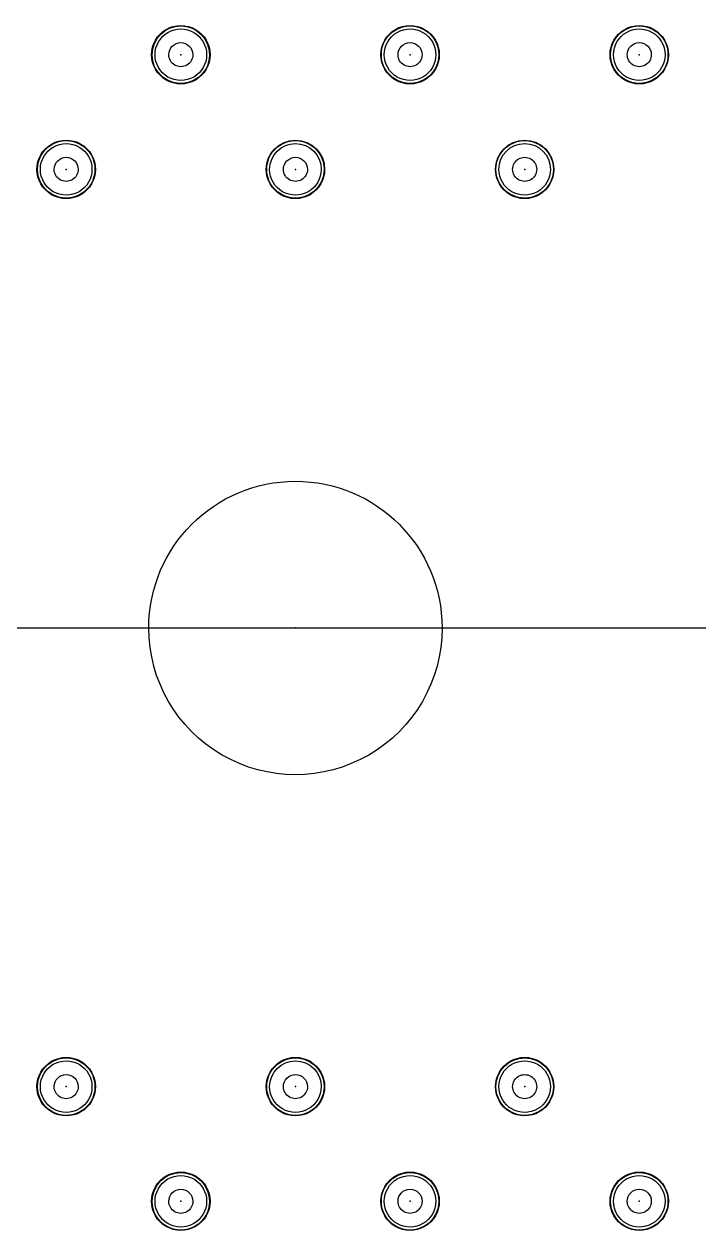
# Model space of a CAD drawing. Header units: millimetres. Extents: x 24815 to 37444, y -10619 to 6020.
# Drawn here: x 28082.54 to 28090.01, y 5863.36 to 5876.74 of the extents above; entities that cross this region are included whole.
import ezdxf

# ---------------------------------------------------------------- set-up
doc = ezdxf.new("R2010")
doc.units = ezdxf.units.MM

# ---------------------------------------------------------------- blocks, each defined once
blk = doc.blocks.new('A$C3CC6408C')
at = {"color": 2}
blk.add_line((-99.224, -39.4), (-79.724, -39.4), dxfattribs=at)
blk.add_line((-99.224, -39.4), (-79.724, -39.4), dxfattribs=at)
at = {"color": 2, "extrusion": (0, 0, -1)}
for centre, major_axis, start_param, end_param in [((-90.744, -33.05), (-0.229, 0.229), 5.497787, 8.63938), ((-90.744, -33.05), (-0.229, 0.229), 5.497787, 8.63938), ((-90.744, -33.05), (0.225, 0.225), 3.926991, 7.068583), ((-90.744, -33.05), (0.225, 0.225), 3.926991, 7.068583), ((-90.744, -33.05), (-0.202, 0.202), 5.497787, 8.63938), ((-90.744, -33.05), (-0.202, 0.202), 5.497787, 8.63938), ((-90.744, -33.05), (-0.202, 0.202), 5.497787, 8.63938), ((-90.744, -33.05), (-0.202, 0.202), 5.497787, 8.63938), ((-90.744, -33.05), (-0.202, 0.202), 5.497787, 8.63938), ((-90.744, -33.05), (-0.202, 0.202), 5.497787, 8.63938), ((-90.744, -33.05), (-0.202, 0.202), 5.497787, 8.63938), ((-90.744, -33.05), (-0.202, 0.202), 5.497787, 8.63938), ((-90.744, -33.05), (-0.202, 0.202), 5.497787, 8.63938), ((-90.744, -33.05), (-0.202, 0.202), 5.497787, 8.63938), ((-90.744, -33.05), (-0.202, 0.202), 5.497787, 8.63938), ((-88.204, -33.05), (-0.229, 0.229), 5.497787, 8.63938), ((-88.204, -33.05), (-0.229, 0.229), 5.497787, 8.63938), ((-88.204, -33.05), (-0.225, 0.225), 5.497787, 8.63938), ((-88.204, -33.05), (-0.225, 0.225), 5.497787, 8.63938), ((-88.204, -33.05), (-0.202, 0.202), 5.497787, 8.63938), ((-88.204, -33.05), (-0.202, 0.202), 5.497787, 8.63938), ((-88.204, -33.05), (-0.202, 0.202), 5.497787, 8.63938), ((-88.204, -33.05), (-0.202, 0.202), 5.497787, 8.63938), ((-88.204, -33.05), (-0.202, 0.202), 5.497787, 8.63938), ((-88.204, -33.05), (-0.202, 0.202), 5.497787, 8.63938), ((-88.204, -33.05), (-0.202, 0.202), 5.497787, 8.63938), ((-88.204, -33.05), (-0.202, 0.202), 5.497787, 8.63938), ((-88.204, -33.05), (-0.202, 0.202), 5.497787, 8.63938), ((-88.204, -33.05), (-0.202, 0.202), 5.497787, 8.63938), ((-88.204, -33.05), (-0.202, 0.202), 5.497787, 8.63938), ((-85.664, -33.05), (-0.229, 0.229), 5.497787, 8.63938), ((-85.664, -33.05), (-0.229, 0.229), 5.497787, 8.63938), ((-85.664, -33.05), (-0.225, 0.225), 5.497787, 8.63938), ((-85.664, -33.05), (-0.225, 0.225), 5.497787, 8.63938), ((-85.664, -33.05), (-0.202, 0.202), 5.497787, 8.63938), ((-85.664, -33.05), (-0.202, 0.202), 5.497787, 8.63938), ((-85.664, -33.05), (-0.202, 0.202), 5.497787, 8.63938), ((-85.664, -33.05), (-0.202, 0.202), 5.497787, 8.63938), ((-85.664, -33.05), (-0.202, 0.202), 5.497787, 8.63938), ((-85.664, -33.05), (-0.202, 0.202), 5.497787, 8.63938), ((-85.664, -33.05), (-0.202, 0.202), 5.497787, 8.63938), ((-85.664, -33.05), (-0.202, 0.202), 5.497787, 8.63938), ((-85.664, -33.05), (-0.202, 0.202), 5.497787, 8.63938), ((-85.664, -33.05), (-0.202, 0.202), 5.497787, 8.63938), ((-85.664, -33.05), (-0.202, 0.202), 5.497787, 8.63938), ((-90.744, -33.05), (0.0943, 0.0943), 3.926991, 7.068583), ((-90.744, -33.05), (0.0943, 0.0943), 3.926991, 7.068583), ((-88.204, -33.05), (0.0943, 0.0943), 3.926991, 7.068583), ((-88.204, -33.05), (0.0943, 0.0943), 3.926991, 7.068583), ((-85.664, -33.05), (0.0943, 0.0943), 3.926991, 7.068583), ((-85.664, -33.05), (0.0943, 0.0943), 3.926991, 7.068583), ((-90.744, -33.05), (0.229, 0.229), 0.785398, 3.926991), ((-90.744, -33.05), (0.229, 0.229), 0.785398, 3.926991), ((-90.744, -33.05), (-0.225, 0.225), 2.356194, 5.497787), ((-90.744, -33.05), (-0.225, 0.225), 2.356194, 5.497787), ((-90.744, -33.05), (-0.202, 0.202), 2.356194, 5.497787), ((-90.744, -33.05), (-0.202, 0.202), 2.356194, 5.497787), ((-90.744, -33.05), (-0.202, 0.202), 2.356194, 5.497787), ((-90.744, -33.05), (-0.202, 0.202), 2.356194, 5.497787), ((-90.744, -33.05), (-0.202, 0.202), 2.356194, 5.497787), ((-90.744, -33.05), (-0.202, 0.202), 2.356194, 5.497787), ((-90.744, -33.05), (-0.202, 0.202), 2.356194, 5.497787), ((-90.744, -33.05), (-0.202, 0.202), 2.356194, 5.497787), ((-90.744, -33.05), (-0.202, 0.202), 2.356194, 5.497787), ((-90.744, -33.05), (-0.202, 0.202), 2.356194, 5.497787), ((-90.744, -33.05), (-0.202, 0.202), 2.356194, 5.497787), ((-90.744, -33.05), (0.0943, 0.0943), 0.785398, 3.926991), ((-90.744, -33.05), (0.0943, 0.0943), 0.785398, 3.926991), ((-88.204, -33.05), (0.229, 0.229), 0.785398, 3.926991), ((-88.204, -33.05), (0.229, 0.229), 0.785398, 3.926991), ((-88.204, -33.05), (-0.225, 0.225), 2.356194, 5.497787), ((-88.204, -33.05), (-0.225, 0.225), 2.356194, 5.497787), ((-88.204, -33.05), (-0.202, 0.202), 2.356194, 5.497787), ((-88.204, -33.05), (-0.202, 0.202), 2.356194, 5.497787), ((-88.204, -33.05), (-0.202, 0.202), 2.356194, 5.497787), ((-88.204, -33.05), (-0.202, 0.202), 2.356194, 5.497787), ((-88.204, -33.05), (-0.202, 0.202), 2.356194, 5.497787), ((-88.204, -33.05), (-0.202, 0.202), 2.356194, 5.497787), ((-88.204, -33.05), (-0.202, 0.202), 2.356194, 5.497787), ((-88.204, -33.05), (-0.202, 0.202), 2.356194, 5.497787), ((-88.204, -33.05), (-0.202, 0.202), 2.356194, 5.497787), ((-88.204, -33.05), (-0.202, 0.202), 2.356194, 5.497787), ((-88.204, -33.05), (-0.202, 0.202), 2.356194, 5.497787), ((-88.204, -33.05), (0.0943, 0.0943), 0.785398, 3.926991), ((-88.204, -33.05), (0.0943, 0.0943), 0.785398, 3.926991), ((-85.664, -33.05), (0.229, 0.229), 0.785398, 3.926991), ((-85.664, -33.05), (0.229, 0.229), 0.785398, 3.926991), ((-85.664, -33.05), (0.225, 0.225), 0.785398, 3.926991), ((-85.664, -33.05), (0.225, 0.225), 0.785398, 3.926991), ((-85.664, -33.05), (0.202, 0.202), 0.785398, 3.926991), ((-85.664, -33.05), (0.202, 0.202), 0.785398, 3.926991), ((-85.664, -33.05), (0.202, 0.202), 0.785398, 3.926991), ((-85.664, -33.05), (0.202, 0.202), 0.785398, 3.926991), ((-85.664, -33.05), (0.202, 0.202), 0.785398, 3.926991), ((-85.664, -33.05), (0.202, 0.202), 0.785398, 3.926991), ((-85.664, -33.05), (0.202, 0.202), 0.785398, 3.926991), ((-85.664, -33.05), (0.202, 0.202), 0.785398, 3.926991), ((-85.664, -33.05), (0.202, 0.202), 0.785398, 3.926991), ((-85.664, -33.05), (0.202, 0.202), 0.785398, 3.926991), ((-85.664, -33.05), (0.202, 0.202), 0.785398, 3.926991), ((-85.664, -33.05), (0.0943, 0.0943), 0.785398, 3.926991), ((-85.664, -33.05), (0.0943, 0.0943), 0.785398, 3.926991), ((-92.014, -34.32), (-0.229, 0.229), 5.497787, 8.63938), ((-92.014, -34.32), (-0.229, 0.229), 5.497787, 8.63938), ((-92.014, -34.32), (-0.225, 0.225), 5.497787, 8.63938), ((-92.014, -34.32), (-0.225, 0.225), 5.497787, 8.63938), ((-92.014, -34.32), (-0.202, 0.202), 5.497787, 8.63938), ((-92.014, -34.32), (-0.202, 0.202), 5.497787, 8.63938), ((-92.014, -34.32), (-0.202, 0.202), 5.497787, 8.63938), ((-92.014, -34.32), (-0.202, 0.202), 5.497787, 8.63938), ((-92.014, -34.32), (-0.202, 0.202), 5.497787, 8.63938), ((-92.014, -34.32), (-0.202, 0.202), 5.497787, 8.63938), ((-92.014, -34.32), (-0.202, 0.202), 5.497787, 8.63938), ((-92.014, -34.32), (-0.202, 0.202), 5.497787, 8.63938), ((-92.014, -34.32), (-0.202, 0.202), 5.497787, 8.63938), ((-92.014, -34.32), (-0.202, 0.202), 5.497787, 8.63938), ((-92.014, -34.32), (-0.202, 0.202), 5.497787, 8.63938), ((-89.474, -34.32), (0.229, 0.229), 3.926991, 7.068583), ((-89.474, -34.32), (0.229, 0.229), 3.926991, 7.068583), ((-89.474, -34.32), (-0.225, 0.225), 5.497787, 8.63938), ((-89.474, -34.32), (-0.225, 0.225), 5.497787, 8.63938), ((-89.474, -34.32), (0.202, 0.202), 3.926991, 7.068583), ((-89.474, -34.32), (0.202, 0.202), 3.926991, 7.068583), ((-89.474, -34.32), (0.202, 0.202), 3.926991, 7.068583), ((-89.474, -34.32), (0.202, 0.202), 3.926991, 7.068583), ((-89.474, -34.32), (0.202, 0.202), 3.926991, 7.068583), ((-89.474, -34.32), (0.202, 0.202), 3.926991, 7.068583), ((-89.474, -34.32), (0.202, 0.202), 3.926991, 7.068583), ((-89.474, -34.32), (0.202, 0.202), 3.926991, 7.068583), ((-89.474, -34.32), (0.202, 0.202), 3.926991, 7.068583), ((-89.474, -34.32), (0.202, 0.202), 3.926991, 7.068583), ((-89.474, -34.32), (0.202, 0.202), 3.926991, 7.068583), ((-86.934, -34.32), (0.229, 0.229), 3.926991, 7.068583), ((-86.934, -34.32), (0.229, 0.229), 3.926991, 7.068583), ((-86.934, -34.32), (-0.225, 0.225), 5.497787, 8.63938), ((-86.934, -34.32), (-0.225, 0.225), 5.497787, 8.63938), ((-86.934, -34.32), (0.202, 0.202), 3.926991, 7.068583), ((-86.934, -34.32), (0.202, 0.202), 3.926991, 7.068583), ((-86.934, -34.32), (0.202, 0.202), 3.926991, 7.068583), ((-86.934, -34.32), (0.202, 0.202), 3.926991, 7.068583), ((-86.934, -34.32), (0.202, 0.202), 3.926991, 7.068583), ((-86.934, -34.32), (0.202, 0.202), 3.926991, 7.068583), ((-86.934, -34.32), (0.202, 0.202), 3.926991, 7.068583), ((-86.934, -34.32), (0.202, 0.202), 3.926991, 7.068583), ((-86.934, -34.32), (0.202, 0.202), 3.926991, 7.068583), ((-86.934, -34.32), (0.202, 0.202), 3.926991, 7.068583), ((-86.934, -34.32), (0.202, 0.202), 3.926991, 7.068583), ((-92.014, -34.32), (0.0943, 0.0943), 3.926991, 7.068583), ((-92.014, -34.32), (0.0943, 0.0943), 3.926991, 7.068583), ((-89.474, -34.32), (0.0943, 0.0943), 3.926991, 7.068583), ((-89.474, -34.32), (0.0943, 0.0943), 3.926991, 7.068583), ((-86.934, -34.32), (-0.0943, 0.0943), 5.497787, 8.63938), ((-86.934, -34.32), (-0.0943, 0.0943), 5.497787, 8.63938), ((-92.014, -34.32), (0.229, 0.229), 0.785398, 3.926991), ((-92.014, -34.32), (0.229, 0.229), 0.785398, 3.926991), ((-92.014, -34.32), (0.225, 0.225), 0.785398, 3.926991), ((-92.014, -34.32), (0.225, 0.225), 0.785398, 3.926991), ((-92.014, -34.32), (0.202, 0.202), 0.785398, 3.926991), ((-92.014, -34.32), (0.202, 0.202), 0.785398, 3.926991), ((-92.014, -34.32), (0.202, 0.202), 0.785398, 3.926991), ((-92.014, -34.32), (0.202, 0.202), 0.785398, 3.926991), ((-92.014, -34.32), (0.202, 0.202), 0.785398, 3.926991), ((-92.014, -34.32), (0.202, 0.202), 0.785398, 3.926991), ((-92.014, -34.32), (0.202, 0.202), 0.785398, 3.926991), ((-92.014, -34.32), (0.202, 0.202), 0.785398, 3.926991), ((-92.014, -34.32), (0.202, 0.202), 0.785398, 3.926991), ((-92.014, -34.32), (0.202, 0.202), 0.785398, 3.926991), ((-92.014, -34.32), (0.202, 0.202), 0.785398, 3.926991), ((-92.014, -34.32), (0.0943, 0.0943), 0.785398, 3.926991), ((-92.014, -34.32), (0.0943, 0.0943), 0.785398, 3.926991), ((-89.474, -34.32), (0.229, 0.229), 0.785398, 3.926991), ((-89.474, -34.32), (0.229, 0.229), 0.785398, 3.926991), ((-89.474, -34.32), (0.225, 0.225), 0.785398, 3.926991), ((-89.474, -34.32), (0.225, 0.225), 0.785398, 3.926991), ((-89.474, -34.32), (0.202, 0.202), 0.785398, 3.926991), ((-89.474, -34.32), (0.202, 0.202), 0.785398, 3.926991), ((-89.474, -34.32), (0.202, 0.202), 0.785398, 3.926991), ((-89.474, -34.32), (0.202, 0.202), 0.785398, 3.926991), ((-89.474, -34.32), (0.202, 0.202), 0.785398, 3.926991), ((-89.474, -34.32), (0.202, 0.202), 0.785398, 3.926991), ((-89.474, -34.32), (0.202, 0.202), 0.785398, 3.926991), ((-89.474, -34.32), (0.202, 0.202), 0.785398, 3.926991), ((-89.474, -34.32), (0.202, 0.202), 0.785398, 3.926991), ((-89.474, -34.32), (0.202, 0.202), 0.785398, 3.926991), ((-89.474, -34.32), (0.202, 0.202), 0.785398, 3.926991), ((-89.474, -34.32), (-0.0943, 0.0943), 2.356194, 5.497787), ((-89.474, -34.32), (-0.0943, 0.0943), 2.356194, 5.497787), ((-86.934, -34.32), (0.229, 0.229), 0.785398, 3.926991), ((-86.934, -34.32), (0.229, 0.229), 0.785398, 3.926991), ((-86.934, -34.32), (0.225, 0.225), 0.785398, 3.926991), ((-86.934, -34.32), (0.225, 0.225), 0.785398, 3.926991), ((-86.934, -34.32), (0.202, 0.202), 0.785398, 3.926991), ((-86.934, -34.32), (0.202, 0.202), 0.785398, 3.926991), ((-86.934, -34.32), (0.202, 0.202), 0.785398, 3.926991), ((-86.934, -34.32), (0.202, 0.202), 0.785398, 3.926991), ((-86.934, -34.32), (0.202, 0.202), 0.785398, 3.926991), ((-86.934, -34.32), (0.202, 0.202), 0.785398, 3.926991), ((-86.934, -34.32), (0.202, 0.202), 0.785398, 3.926991), ((-86.934, -34.32), (0.202, 0.202), 0.785398, 3.926991), ((-86.934, -34.32), (0.202, 0.202), 0.785398, 3.926991), ((-86.934, -34.32), (0.202, 0.202), 0.785398, 3.926991), ((-86.934, -34.32), (0.202, 0.202), 0.785398, 3.926991), ((-86.934, -34.32), (0.0943, 0.0943), 0.785398, 3.926991), ((-86.934, -34.32), (0.0943, 0.0943), 0.785398, 3.926991), ((-89.474, -39.4), (1.149, 1.149), 3.926991, 7.068583), ((-89.474, -39.4), (1.149, 1.149), 3.926991, 7.068583), ((-89.474, -39.4), (-1.149, 1.149), 2.356194, 5.497787), ((-89.474, -39.4), (-1.149, 1.149), 2.356194, 5.497787), ((-89.474, -44.48), (-0.229, 0.229), 5.497787, 8.63938), ((-89.474, -44.48), (-0.229, 0.229), 5.497787, 8.63938), ((-86.934, -44.48), (-0.229, 0.229), 5.497787, 8.63938), ((-86.934, -44.48), (-0.229, 0.229), 5.497787, 8.63938), ((-92.014, -44.48), (-0.229, 0.229), 5.497787, 8.63938), ((-92.014, -44.48), (-0.229, 0.229), 5.497787, 8.63938), ((-92.014, -44.48), (-0.225, 0.225), 5.497787, 8.63938), ((-92.014, -44.48), (-0.225, 0.225), 5.497787, 8.63938), ((-92.014, -44.48), (-0.202, 0.202), 5.497787, 8.63938), ((-92.014, -44.48), (-0.202, 0.202), 5.497787, 8.63938), ((-92.014, -44.48), (-0.202, 0.202), 5.497787, 8.63938), ((-92.014, -44.48), (-0.202, 0.202), 5.497787, 8.63938), ((-92.014, -44.48), (-0.202, 0.202), 5.497787, 8.63938), ((-92.014, -44.48), (-0.202, 0.202), 5.497787, 8.63938), ((-92.014, -44.48), (-0.202, 0.202), 5.497787, 8.63938), ((-92.014, -44.48), (-0.202, 0.202), 5.497787, 8.63938), ((-92.014, -44.48), (-0.202, 0.202), 5.497787, 8.63938), ((-92.014, -44.48), (-0.202, 0.202), 5.497787, 8.63938), ((-92.014, -44.48), (-0.202, 0.202), 5.497787, 8.63938), ((-89.474, -44.48), (-0.225, 0.225), 5.497787, 8.63938), ((-89.474, -44.48), (-0.225, 0.225), 5.497787, 8.63938), ((-89.474, -44.48), (0.202, 0.202), 3.926991, 7.068583), ((-89.474, -44.48), (0.202, 0.202), 3.926991, 7.068583), ((-89.474, -44.48), (0.202, 0.202), 3.926991, 7.068583), ((-89.474, -44.48), (0.202, 0.202), 3.926991, 7.068583), ((-89.474, -44.48), (0.202, 0.202), 3.926991, 7.068583), ((-89.474, -44.48), (0.202, 0.202), 3.926991, 7.068583), ((-89.474, -44.48), (0.202, 0.202), 3.926991, 7.068583), ((-89.474, -44.48), (0.202, 0.202), 3.926991, 7.068583), ((-89.474, -44.48), (0.202, 0.202), 3.926991, 7.068583), ((-89.474, -44.48), (0.202, 0.202), 3.926991, 7.068583), ((-89.474, -44.48), (0.202, 0.202), 3.926991, 7.068583), ((-86.934, -44.48), (0.225, 0.225), 3.926991, 7.068583), ((-86.934, -44.48), (0.225, 0.225), 3.926991, 7.068583), ((-86.934, -44.48), (-0.202, 0.202), 5.497787, 8.63938), ((-86.934, -44.48), (-0.202, 0.202), 5.497787, 8.63938), ((-86.934, -44.48), (-0.202, 0.202), 5.497787, 8.63938), ((-86.934, -44.48), (-0.202, 0.202), 5.497787, 8.63938), ((-86.934, -44.48), (-0.202, 0.202), 5.497787, 8.63938), ((-86.934, -44.48), (-0.202, 0.202), 5.497787, 8.63938), ((-86.934, -44.48), (-0.202, 0.202), 5.497787, 8.63938), ((-86.934, -44.48), (-0.202, 0.202), 5.497787, 8.63938), ((-86.934, -44.48), (-0.202, 0.202), 5.497787, 8.63938), ((-86.934, -44.48), (-0.202, 0.202), 5.497787, 8.63938), ((-86.934, -44.48), (-0.202, 0.202), 5.497787, 8.63938), ((-92.014, -44.48), (0.0943, 0.0943), 3.926991, 7.068583), ((-92.014, -44.48), (0.0943, 0.0943), 3.926991, 7.068583), ((-89.474, -44.48), (0.0943, 0.0943), 3.926991, 7.068583), ((-89.474, -44.48), (0.0943, 0.0943), 3.926991, 7.068583), ((-86.934, -44.48), (-0.0943, 0.0943), 5.497787, 8.63938), ((-86.934, -44.48), (-0.0943, 0.0943), 5.497787, 8.63938), ((-92.014, -44.48), (0.229, 0.229), 0.785398, 3.926991), ((-92.014, -44.48), (0.229, 0.229), 0.785398, 3.926991), ((-92.014, -44.48), (0.225, 0.225), 0.785398, 3.926991), ((-92.014, -44.48), (0.225, 0.225), 0.785398, 3.926991), ((-92.014, -44.48), (0.202, 0.202), 0.785398, 3.926991), ((-92.014, -44.48), (0.202, 0.202), 0.785398, 3.926991), ((-92.014, -44.48), (0.202, 0.202), 0.785398, 3.926991), ((-92.014, -44.48), (0.202, 0.202), 0.785398, 3.926991), ((-92.014, -44.48), (0.202, 0.202), 0.785398, 3.926991), ((-92.014, -44.48), (0.202, 0.202), 0.785398, 3.926991), ((-92.014, -44.48), (0.202, 0.202), 0.785398, 3.926991), ((-92.014, -44.48), (0.202, 0.202), 0.785398, 3.926991), ((-92.014, -44.48), (0.202, 0.202), 0.785398, 3.926991), ((-92.014, -44.48), (0.202, 0.202), 0.785398, 3.926991), ((-92.014, -44.48), (0.202, 0.202), 0.785398, 3.926991), ((-92.014, -44.48), (0.0943, 0.0943), 0.785398, 3.926991), ((-92.014, -44.48), (0.0943, 0.0943), 0.785398, 3.926991), ((-89.474, -44.48), (0.229, 0.229), 0.785398, 3.926991), ((-89.474, -44.48), (0.229, 0.229), 0.785398, 3.926991), ((-89.474, -44.48), (0.225, 0.225), 0.785398, 3.926991), ((-89.474, -44.48), (0.225, 0.225), 0.785398, 3.926991), ((-89.474, -44.48), (0.202, 0.202), 0.785398, 3.926991), ((-89.474, -44.48), (0.202, 0.202), 0.785398, 3.926991), ((-89.474, -44.48), (0.202, 0.202), 0.785398, 3.926991), ((-89.474, -44.48), (0.202, 0.202), 0.785398, 3.926991), ((-89.474, -44.48), (0.202, 0.202), 0.785398, 3.926991), ((-89.474, -44.48), (0.202, 0.202), 0.785398, 3.926991), ((-89.474, -44.48), (0.202, 0.202), 0.785398, 3.926991), ((-89.474, -44.48), (0.202, 0.202), 0.785398, 3.926991), ((-89.474, -44.48), (0.202, 0.202), 0.785398, 3.926991), ((-89.474, -44.48), (0.202, 0.202), 0.785398, 3.926991), ((-89.474, -44.48), (0.202, 0.202), 0.785398, 3.926991), ((-89.474, -44.48), (-0.0943, 0.0943), 2.356194, 5.497787), ((-89.474, -44.48), (-0.0943, 0.0943), 2.356194, 5.497787), ((-86.934, -44.48), (0.229, 0.229), 0.785398, 3.926991), ((-86.934, -44.48), (0.229, 0.229), 0.785398, 3.926991), ((-86.934, -44.48), (0.225, 0.225), 0.785398, 3.926991), ((-86.934, -44.48), (0.225, 0.225), 0.785398, 3.926991), ((-86.934, -44.48), (0.202, 0.202), 0.785398, 3.926991), ((-86.934, -44.48), (0.202, 0.202), 0.785398, 3.926991), ((-86.934, -44.48), (0.202, 0.202), 0.785398, 3.926991), ((-86.934, -44.48), (0.202, 0.202), 0.785398, 3.926991), ((-86.934, -44.48), (0.202, 0.202), 0.785398, 3.926991), ((-86.934, -44.48), (0.202, 0.202), 0.785398, 3.926991), ((-86.934, -44.48), (0.202, 0.202), 0.785398, 3.926991), ((-86.934, -44.48), (0.202, 0.202), 0.785398, 3.926991), ((-86.934, -44.48), (0.202, 0.202), 0.785398, 3.926991), ((-86.934, -44.48), (0.202, 0.202), 0.785398, 3.926991), ((-86.934, -44.48), (0.202, 0.202), 0.785398, 3.926991), ((-86.934, -44.48), (0.0943, 0.0943), 0.785398, 3.926991), ((-86.934, -44.48), (0.0943, 0.0943), 0.785398, 3.926991), ((-90.744, -45.75), (-0.229, 0.229), 5.497787, 8.63938), ((-90.744, -45.75), (-0.229, 0.229), 5.497787, 8.63938), ((-90.744, -45.75), (0.225, 0.225), 3.926991, 7.068583), ((-90.744, -45.75), (0.225, 0.225), 3.926991, 7.068583), ((-90.744, -45.75), (-0.202, 0.202), 5.497787, 8.63938), ((-90.744, -45.75), (-0.202, 0.202), 5.497787, 8.63938), ((-90.744, -45.75), (-0.202, 0.202), 5.497787, 8.63938), ((-90.744, -45.75), (-0.202, 0.202), 5.497787, 8.63938), ((-90.744, -45.75), (-0.202, 0.202), 5.497787, 8.63938), ((-90.744, -45.75), (-0.202, 0.202), 5.497787, 8.63938), ((-90.744, -45.75), (-0.202, 0.202), 5.497787, 8.63938), ((-90.744, -45.75), (-0.202, 0.202), 5.497787, 8.63938), ((-90.744, -45.75), (-0.202, 0.202), 5.497787, 8.63938), ((-90.744, -45.75), (-0.202, 0.202), 5.497787, 8.63938), ((-90.744, -45.75), (-0.202, 0.202), 5.497787, 8.63938), ((-88.204, -45.75), (-0.229, 0.229), 5.497787, 8.63938), ((-88.204, -45.75), (-0.229, 0.229), 5.497787, 8.63938), ((-88.204, -45.75), (-0.225, 0.225), 5.497787, 8.63938), ((-88.204, -45.75), (-0.225, 0.225), 5.497787, 8.63938), ((-88.204, -45.75), (-0.202, 0.202), 5.497787, 8.63938), ((-88.204, -45.75), (-0.202, 0.202), 5.497787, 8.63938), ((-88.204, -45.75), (-0.202, 0.202), 5.497787, 8.63938), ((-88.204, -45.75), (-0.202, 0.202), 5.497787, 8.63938), ((-88.204, -45.75), (-0.202, 0.202), 5.497787, 8.63938), ((-88.204, -45.75), (-0.202, 0.202), 5.497787, 8.63938), ((-88.204, -45.75), (-0.202, 0.202), 5.497787, 8.63938), ((-88.204, -45.75), (-0.202, 0.202), 5.497787, 8.63938), ((-88.204, -45.75), (-0.202, 0.202), 5.497787, 8.63938), ((-88.204, -45.75), (-0.202, 0.202), 5.497787, 8.63938), ((-88.204, -45.75), (-0.202, 0.202), 5.497787, 8.63938), ((-85.664, -45.75), (-0.229, 0.229), 5.497787, 8.63938), ((-85.664, -45.75), (-0.229, 0.229), 5.497787, 8.63938), ((-85.664, -45.75), (-0.225, 0.225), 5.497787, 8.63938), ((-85.664, -45.75), (-0.225, 0.225), 5.497787, 8.63938), ((-85.664, -45.75), (-0.202, 0.202), 5.497787, 8.63938), ((-85.664, -45.75), (-0.202, 0.202), 5.497787, 8.63938), ((-85.664, -45.75), (-0.202, 0.202), 5.497787, 8.63938), ((-85.664, -45.75), (-0.202, 0.202), 5.497787, 8.63938), ((-85.664, -45.75), (-0.202, 0.202), 5.497787, 8.63938), ((-85.664, -45.75), (-0.202, 0.202), 5.497787, 8.63938), ((-85.664, -45.75), (-0.202, 0.202), 5.497787, 8.63938), ((-85.664, -45.75), (-0.202, 0.202), 5.497787, 8.63938), ((-85.664, -45.75), (-0.202, 0.202), 5.497787, 8.63938), ((-85.664, -45.75), (-0.202, 0.202), 5.497787, 8.63938), ((-85.664, -45.75), (-0.202, 0.202), 5.497787, 8.63938), ((-90.744, -45.75), (0.0943, 0.0943), 3.926991, 7.068583), ((-90.744, -45.75), (0.0943, 0.0943), 3.926991, 7.068583), ((-88.204, -45.75), (0.0943, 0.0943), 3.926991, 7.068583), ((-88.204, -45.75), (0.0943, 0.0943), 3.926991, 7.068583), ((-85.664, -45.75), (0.0943, 0.0943), 3.926991, 7.068583), ((-85.664, -45.75), (0.0943, 0.0943), 3.926991, 7.068583), ((-90.744, -45.75), (0.229, 0.229), 0.785398, 3.926991), ((-90.744, -45.75), (0.229, 0.229), 0.785398, 3.926991), ((-90.744, -45.75), (-0.225, 0.225), 2.356194, 5.497787), ((-90.744, -45.75), (-0.225, 0.225), 2.356194, 5.497787), ((-90.744, -45.75), (-0.202, 0.202), 2.356194, 5.497787), ((-90.744, -45.75), (-0.202, 0.202), 2.356194, 5.497787), ((-90.744, -45.75), (-0.202, 0.202), 2.356194, 5.497787), ((-90.744, -45.75), (-0.202, 0.202), 2.356194, 5.497787), ((-90.744, -45.75), (-0.202, 0.202), 2.356194, 5.497787), ((-90.744, -45.75), (-0.202, 0.202), 2.356194, 5.497787), ((-90.744, -45.75), (-0.202, 0.202), 2.356194, 5.497787), ((-90.744, -45.75), (-0.202, 0.202), 2.356194, 5.497787), ((-90.744, -45.75), (-0.202, 0.202), 2.356194, 5.497787), ((-90.744, -45.75), (-0.202, 0.202), 2.356194, 5.497787), ((-90.744, -45.75), (-0.202, 0.202), 2.356194, 5.497787), ((-90.744, -45.75), (0.0943, 0.0943), 0.785398, 3.926991), ((-90.744, -45.75), (0.0943, 0.0943), 0.785398, 3.926991), ((-88.204, -45.75), (0.229, 0.229), 0.785398, 3.926991), ((-88.204, -45.75), (0.229, 0.229), 0.785398, 3.926991), ((-88.204, -45.75), (-0.225, 0.225), 2.356194, 5.497787), ((-88.204, -45.75), (-0.225, 0.225), 2.356194, 5.497787), ((-88.204, -45.75), (-0.202, 0.202), 2.356194, 5.497787), ((-88.204, -45.75), (-0.202, 0.202), 2.356194, 5.497787), ((-88.204, -45.75), (-0.202, 0.202), 2.356194, 5.497787), ((-88.204, -45.75), (-0.202, 0.202), 2.356194, 5.497787), ((-88.204, -45.75), (-0.202, 0.202), 2.356194, 5.497787), ((-88.204, -45.75), (-0.202, 0.202), 2.356194, 5.497787), ((-88.204, -45.75), (-0.202, 0.202), 2.356194, 5.497787), ((-88.204, -45.75), (-0.202, 0.202), 2.356194, 5.497787), ((-88.204, -45.75), (-0.202, 0.202), 2.356194, 5.497787), ((-88.204, -45.75), (-0.202, 0.202), 2.356194, 5.497787), ((-88.204, -45.75), (-0.202, 0.202), 2.356194, 5.497787), ((-88.204, -45.75), (0.0943, 0.0943), 0.785398, 3.926991), ((-88.204, -45.75), (0.0943, 0.0943), 0.785398, 3.926991), ((-85.664, -45.75), (0.229, 0.229), 0.785398, 3.926991), ((-85.664, -45.75), (0.229, 0.229), 0.785398, 3.926991), ((-85.664, -45.75), (0.225, 0.225), 0.785398, 3.926991), ((-85.664, -45.75), (0.225, 0.225), 0.785398, 3.926991), ((-85.664, -45.75), (0.202, 0.202), 0.785398, 3.926991), ((-85.664, -45.75), (0.202, 0.202), 0.785398, 3.926991), ((-85.664, -45.75), (0.202, 0.202), 0.785398, 3.926991), ((-85.664, -45.75), (0.202, 0.202), 0.785398, 3.926991), ((-85.664, -45.75), (0.202, 0.202), 0.785398, 3.926991), ((-85.664, -45.75), (0.202, 0.202), 0.785398, 3.926991), ((-85.664, -45.75), (0.202, 0.202), 0.785398, 3.926991), ((-85.664, -45.75), (0.202, 0.202), 0.785398, 3.926991), ((-85.664, -45.75), (0.202, 0.202), 0.785398, 3.926991), ((-85.664, -45.75), (0.202, 0.202), 0.785398, 3.926991), ((-85.664, -45.75), (0.202, 0.202), 0.785398, 3.926991), ((-85.664, -45.75), (0.0943, 0.0943), 0.785398, 3.926991), ((-85.664, -45.75), (0.0943, 0.0943), 0.785398, 3.926991)]:
    blk.add_ellipse(centre, major_axis=major_axis, ratio=1, start_param=start_param, end_param=end_param, dxfattribs=at)
at = {"color": 2}
for p in [(-90.744, -33.05), (-88.204, -33.05), (-85.664, -33.05), (-92.014, -34.32), (-89.474, -34.32), (-86.934, -34.32), (-89.474, -39.4), (-92.014, -44.48), (-89.474, -44.48), (-86.934, -44.48), (-90.744, -45.75), (-88.204, -45.75), (-85.664, -45.75)]:
    blk.add_point(p, dxfattribs=at)

msp = doc.modelspace()

# ---------------------------------------------------------------- block references
msp.add_blockref('A$C3CC6408C', (28175.01663, 5909.45129))

doc.saveas('drawing.dxf')
